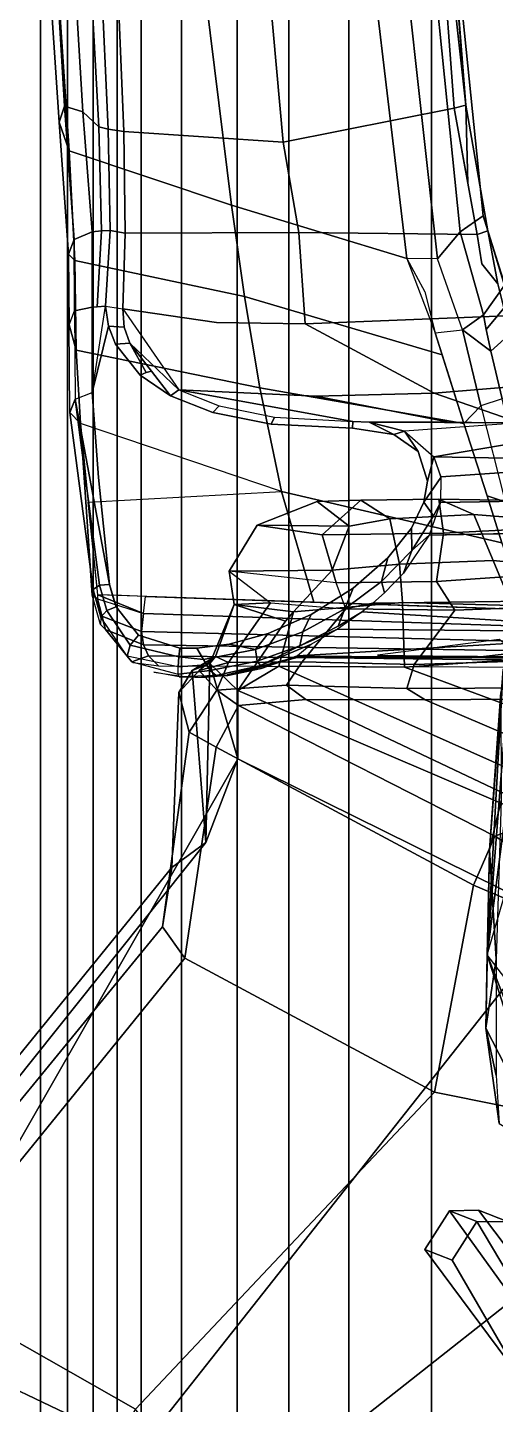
# Model space of a CAD drawing. Header units: inches. Extents: x -15.6 to 12, y -13.7 to 13.7.
# Drawn here: x -10.185 to -8.855, y -8.481 to -4.567 of the extents above; entities that cross this region are included whole.
import ezdxf

# ---------------------------------------------------------------- set-up
doc = ezdxf.new("R2010")
doc.units = ezdxf.units.IN
doc.header["$MEASUREMENT"] = 0
for name, color, linetype in [('SEAT-CHASSIS', 5, 'Continuous'), ('SEAT-FABRICBACK', 5, 'Continuous'), ('SEAT-FRAME', 5, 'Continuous')]:
    doc.layers.add(name, color=color, linetype=linetype)

msp = doc.modelspace()

# ---------------------------------------------------------------- linework, layer by layer
at = {"layer": 'SEAT-CHASSIS'}
for points in [[(-8.8303, -6.828, 15.7417), (-8.808, -6.2901, 15.1872), (-8.8788, -7.2029, 15.8758)], [(-8.8331, -6.3906, 15.0987), (-8.8788, -7.2029, 15.8758), (-8.808, -6.2901, 15.1872)], [(-8.8719, -6.9036, 15.1521), (-8.8788, -7.2029, 15.8758), (-8.8331, -6.3906, 15.0987)], [(-8.8719, -6.9036, 15.1521), (-8.8331, -6.3906, 15.0987), (-8.8398, -6.4573, 14.9304)], [(-8.8719, -6.9036, 15.1521), (-8.8398, -6.4573, 14.9304), (-8.8388, -6.7635, 14.837)], [(-8.8719, -6.9036, 15.1521), (-8.8388, -6.7635, 14.837), (-8.8528, -7.2153, 15.1446)], [(-8.8298, -7.0341, 16.199), (-8.8303, -6.828, 15.7417), (-8.8788, -7.2029, 15.8758)], [(-8.8827, -7.4111, 15.8505), (-8.8719, -6.9036, 15.1521), (-8.8528, -7.2153, 15.1446)], [(-8.8827, -7.4111, 15.8505), (-8.8788, -7.2029, 15.8758), (-8.8719, -6.9036, 15.1521)], [(-8.8298, -7.0341, 16.199), (-8.709, -7.4229, 23.3879), (-8.8788, -7.2029, 15.8758)], [(-8.8788, -7.2029, 15.8758), (-8.8827, -7.4111, 15.8505), (-8.698, -7.7708, 23.5696)], [(-8.8827, -7.4111, 15.8505), (-8.8528, -7.2153, 15.1446), (-8.8529, -7.5451, 15.6081)], [(-8.709, -7.4229, 23.3879), (-8.8788, -7.2029, 15.8758), (-8.7156, -7.6192, 23.4225)], [(-8.7156, -7.6192, 23.4225), (-8.8788, -7.2029, 15.8758), (-8.698, -7.7708, 23.5696)], [(-8.8827, -7.4111, 15.8505), (-8.8448, -7.6824, 16.0674), (-8.698, -7.7708, 23.5696)], [(-8.8448, -7.6824, 16.0674), (-8.8827, -7.4111, 15.8505), (-8.8529, -7.5451, 15.6081)], [(-9.0555, -8.0402, 19.2502), (-8.9781, -8.0706, 20.9799), (-8.9084, -7.9603, 20.9752), (-8.9854, -7.9302, 19.2526)], [(-8.9854, -7.9302, 19.2526), (-8.6318, -8.4219, 18.8166), (-8.771, -8.424, 18.9461), (-9.0555, -8.0402, 19.2502)], [(-8.9037, -7.9287, 19.1588), (-8.9854, -7.9302, 19.2526), (-8.9084, -7.9603, 20.9752), (-8.8189, -7.9619, 21.0613)], [(-8.9854, -7.9302, 19.2526), (-8.9037, -7.9287, 19.1588), (-8.532, -8.4211, 18.7814), (-8.6318, -8.4219, 18.8166)], [(-8.532, -8.4211, 18.7814), (-8.9037, -7.9287, 19.1588), (-8.8189, -7.9619, 21.0613), (-8.4031, -8.4679, 21.383)], [(-8.7513, -8.4608, 21.055), (-8.6074, -8.4655, 21.3148), (-8.9084, -7.9603, 20.9752), (-8.9781, -8.0706, 20.9799)], [(-8.8189, -7.9619, 21.0613), (-8.9084, -7.9603, 20.9752), (-8.6074, -8.4655, 21.3148), (-8.4031, -8.4679, 21.383)], [(-8.7513, -8.4608, 21.055), (-8.9781, -8.0706, 20.9799), (-9.0555, -8.0402, 19.2502), (-8.771, -8.424, 18.9461)]]:
    msp.add_3dface(points, dxfattribs=at)
at = {"layer": 'SEAT-FABRICBACK'}
for points in [[(-10.23, -10.2719, 36.7637), (-10.1486, -10.3362, 36.498), (-10.1486, 10.3362, 36.498), (-10.23, 10.2719, 36.7637)], [(-10.0717, -10.3642, 36.2099), (-10.0717, 10.3642, 36.2099), (-10.1486, 10.3362, 36.498), (-10.1486, -10.3362, 36.498)], [(-10.0717, -10.3642, 36.2099), (-9.999, -10.3537, 35.8952), (-9.999, 10.3537, 35.8952), (-10.0717, 10.3642, 36.2099)], [(-9.9306, -10.3041, 35.5561), (-9.9306, 10.3041, 35.5561), (-9.999, 10.3537, 35.8952), (-9.999, -10.3537, 35.8952)], [(-9.9306, -10.3041, 35.5561), (-9.8623, -10.2268, 35.1947), (-9.8623, 10.2268, 35.1947), (-9.9306, 10.3041, 35.5561)], [(-9.7474, -10.0745, 34.5947), (-9.7474, 10.0745, 34.5947), (-9.8623, 10.2268, 35.1947), (-9.8623, -10.2268, 35.1947)], [(-9.7474, -10.0745, 34.5947), (-9.589, -10.0167, 33.9786), (-9.589, 9.9229, 33.9786), (-9.7474, 10.0745, 34.5947)], [(-9.4425, -9.8169, 33.3724), (-9.4425, 9.7544, 33.3724), (-9.589, 9.9229, 33.9786), (-9.589, -10.0167, 33.9786)], [(-9.4425, -9.8169, 33.3724), (-9.2718, -9.6106, 32.7885), (-9.2718, 9.6106, 32.7885), (-9.4425, 9.7544, 33.3724)], [(-9.037, -9.4579, 32.2068), (-9.037, 9.4579, 32.2068), (-9.2718, 9.6106, 32.7885), (-9.2718, -9.6106, 32.7885)], [(-9.037, -9.4579, 32.2068), (-7.9355, -8.6082, 29.1182), (-7.9355, 8.6082, 29.1182), (-9.037, 9.4579, 32.2068)]]:
    msp.add_3dface(points, dxfattribs=at)
at = {"layer": 'SEAT-FRAME'}
for points in [[(-10.1028, -3.5555, 25.3084), (-10.152, -3.5755, 25.2898), (-10.0801, -4.7899, 26.5225), (-10.028, -4.8061, 26.5913)], [(-10.0535, -3.5458, 25.3158), (-10.1028, -3.5555, 25.3084), (-10.028, -4.8061, 26.5913), (-9.9829, -4.8488, 26.6499)], [(-9.9564, -4.856, 26.6559), (-10.0156, -3.5469, 25.3243), (-10.0535, -3.5458, 25.3158), (-9.9829, -4.8488, 26.6499)], [(-9.9656, -3.5624, 25.3074), (-10.0156, -3.5469, 25.3243), (-9.9564, -4.856, 26.6559), (-9.9118, -4.8626, 26.6417)], [(-9.0742, -3.5569, 24.5019), (-9.0431, -3.8555, 24.8469), (-8.9392, -4.7873, 25.7483), (-9.0203, -3.7619, 24.6775)], [(-10.152, -3.5755, 25.2898), (-10.1738, -3.6628, 25.3008), (-10.0959, -4.8357, 26.4817), (-10.0801, -4.7899, 26.5225)], [(-9.5642, -3.7248, 25.0916), (-9.9656, -3.5624, 25.3074), (-9.9118, -4.8626, 26.6417), (-9.4585, -4.8926, 26.277)], [(-10.146, -3.7493, 25.2892), (-10.0668, -4.9176, 26.4918), (-10.0959, -4.8357, 26.4817), (-10.1738, -3.6628, 25.3008)], [(-9.0352, -3.7134, 24.5355), (-9.0203, -3.7619, 24.6775), (-8.9392, -4.7873, 25.7483), (-9.0089, -3.9427, 24.8082)], [(-9.6054, -5.0713, 26.1874), (-10.0668, -4.9176, 26.4918), (-10.146, -3.7493, 25.2892), (-9.7507, -3.8992, 24.9952)], [(-9.0431, -3.8555, 24.8469), (-9.5642, -3.7248, 25.0916), (-9.4585, -4.8926, 26.277), (-8.9722, -4.7956, 25.7952)], [(-9.0431, -3.8555, 24.8469), (-9.0431, -3.8555, 24.8469), (-8.9722, -4.7956, 25.7952), (-8.9392, -4.7873, 25.7483)], [(-9.1073, -5.223, 25.8877), (-9.6054, -5.0713, 26.1874), (-9.7507, -3.8992, 24.9952), (-9.2518, -4.004, 24.6344)], [(-8.9559, -5.1471, 25.8783), (-9.0738, -3.9775, 24.6821), (-9.0089, -3.9427, 24.8082), (-8.8904, -5.1021, 26.0053)], [(-8.8904, -5.1021, 26.0053), (-9.0089, -3.9427, 24.8082), (-8.9392, -4.7873, 25.7483), (-8.8765, -5.1446, 26.1353)], [(-9.0738, -3.9775, 24.6821), (-8.9559, -5.1471, 25.8783), (-9.02, -5.224, 25.8769), (-9.1533, -4.0184, 24.6334)], [(-9.2518, -4.004, 24.6344), (-9.1533, -4.0184, 24.6334), (-9.02, -5.224, 25.8769), (-9.1073, -5.223, 25.8877)], [(-10.0959, -4.8357, 26.4817), (-10.0685, -5.2111, 26.898), (-10.0533, -5.1695, 26.9372), (-10.0801, -4.7899, 26.5225)], [(-10.028, -4.8061, 26.5913), (-10.0801, -4.7899, 26.5225), (-10.0533, -5.1695, 26.9372), (-10.0019, -5.1479, 26.9566)], [(-10.0019, -5.1479, 26.9566), (-9.9755, -5.1443, 26.9617), (-9.9829, -4.8488, 26.6499), (-10.028, -4.8061, 26.5913)], [(-8.9722, -4.7956, 25.7952), (-9.4585, -4.8926, 26.277), (-9.4137, -5.1491, 26.5588), (-8.9072, -5.1548, 26.2021)], [(-8.9392, -4.7873, 25.7483), (-8.9392, -4.7873, 25.7483), (-8.9722, -4.7956, 25.7952), (-8.9336, -5.009, 26.0369)], [(-8.9392, -4.7873, 25.7483), (-8.9336, -5.009, 26.0369), (-8.9072, -5.1548, 26.2021), (-8.8765, -5.1446, 26.1353)], [(-10.0959, -4.8357, 26.4817), (-10.0668, -4.9176, 26.4918), (-10.0507, -5.2286, 26.8499), (-10.0685, -5.2111, 26.898)], [(-9.9755, -5.1443, 26.9617), (-9.9503, -5.1437, 26.9659), (-9.9564, -4.856, 26.6559), (-9.9829, -4.8488, 26.6499)], [(-9.9564, -4.856, 26.6559), (-9.9503, -5.1437, 26.9659), (-9.9081, -5.1512, 26.9581), (-9.9118, -4.8626, 26.6417)], [(-9.9118, -4.8626, 26.6417), (-9.9081, -5.1512, 26.9581), (-9.4137, -5.1491, 26.5588), (-9.4585, -4.8926, 26.277)], [(-9.5688, -5.3317, 26.4756), (-10.0507, -5.2286, 26.8499), (-10.0668, -4.9176, 26.4918), (-9.6054, -5.0713, 26.1874)], [(-8.8288, -5.2983, 26.2373), (-8.8892, -5.3832, 26.1387), (-8.9559, -5.1471, 25.8783), (-8.8904, -5.1021, 26.0053)], [(-8.8288, -5.2983, 26.2373), (-8.8904, -5.1021, 26.0053), (-8.8765, -5.1446, 26.1353), (-8.7989, -5.3993, 26.3931)], [(-10.0533, -5.1695, 26.9372), (-10.0519, -5.3716, 27.1579), (-10.0017, -5.3616, 27.1862), (-10.0019, -5.1479, 26.9566)], [(-9.9877, -5.3606, 27.1899), (-9.9755, -5.1443, 26.9617), (-10.0019, -5.1479, 26.9566), (-10.0017, -5.3616, 27.1862)], [(-9.9638, -5.3584, 27.1971), (-9.9503, -5.1437, 26.9659), (-9.9755, -5.1443, 26.9617), (-9.9877, -5.3606, 27.1899)], [(-9.9081, -5.1512, 26.9581), (-9.9503, -5.1437, 26.9659), (-9.9638, -5.3584, 27.1971), (-9.9148, -5.3663, 27.1889)], [(-9.02, -5.224, 25.8769), (-8.9559, -5.1471, 25.8783), (-8.8892, -5.3832, 26.1387), (-8.949, -5.4262, 26.1076)], [(-8.9072, -5.1548, 26.2021), (-8.8938, -5.2387, 26.2995), (-8.8487, -5.2951, 26.3567), (-8.8765, -5.1446, 26.1353)], [(-8.8765, -5.1446, 26.1353), (-8.8487, -5.2951, 26.3567), (-8.8261, -5.3866, 26.4227), (-8.7989, -5.3993, 26.3931)], [(-10.0533, -5.1695, 26.9372), (-10.0685, -5.2111, 26.898), (-10.0668, -5.4119, 27.1207), (-10.0519, -5.3716, 27.1579)], [(-10.0507, -5.2286, 26.8499), (-10.0476, -5.4834, 27.1365), (-10.0668, -5.4119, 27.1207), (-10.0685, -5.2111, 26.898)], [(-9.5254, -5.5911, 26.7628), (-10.0476, -5.4834, 27.1365), (-10.0507, -5.2286, 26.8499), (-9.5688, -5.3317, 26.4756)], [(-9.02, -5.224, 25.8769), (-9.1073, -5.223, 25.8877), (-9.0268, -5.4345, 26.125), (-8.949, -5.4262, 26.1076)], [(-8.8892, -5.3832, 26.1387), (-8.8288, -5.2983, 26.2373), (-8.8169, -5.3474, 26.2903), (-8.8812, -5.4253, 26.1824)], [(-10.0017, -5.3616, 27.1862), (-10.0519, -5.3716, 27.1579), (-10.0501, -5.6228, 27.4323), (-10.0015, -5.6044, 27.4471)], [(-9.9638, -5.3584, 27.1971), (-9.9877, -5.3606, 27.1899), (-10.0017, -5.3616, 27.1862), (-10.0015, -5.6044, 27.4471)], [(-9.9638, -5.3584, 27.1971), (-9.9638, -5.3584, 27.1971), (-9.9555, -5.416, 27.2574), (-10.0015, -5.6044, 27.4471)], [(-9.9555, -5.416, 27.2574), (-9.9638, -5.3584, 27.1971), (-9.9148, -5.3663, 27.1889), (-9.9105, -5.4181, 27.2447)], [(-8.8812, -5.4253, 26.1824), (-8.8169, -5.3474, 26.2903), (-8.8011, -5.4259, 26.3482), (-8.8682, -5.4871, 26.2396)], [(-10.0668, -5.4119, 27.1207), (-10.0519, -5.3716, 27.1579), (-10.0501, -5.6228, 27.4323), (-10.0647, -5.6608, 27.3968)], [(-9.8949, -5.464, 27.2938), (-9.9105, -5.4181, 27.2447), (-9.9148, -5.3663, 27.1889), (-9.7555, -5.5963, 27.4318)], [(-8.8261, -5.3866, 26.4227), (-9.3957, -5.409, 26.8463), (-9.0292, -5.606, 26.8738), (-8.7209, -5.5806, 26.5643)], [(-8.8812, -5.4253, 26.1824), (-8.8682, -5.4871, 26.2396), (-8.949, -5.4262, 26.1076), (-8.8892, -5.3832, 26.1387)], [(-10.0668, -5.4119, 27.1207), (-10.0476, -5.4834, 27.1365), (-10.0353, -5.6926, 27.3645), (-10.0647, -5.6608, 27.3968)], [(-9.9358, -5.4669, 27.3106), (-9.9555, -5.416, 27.2574), (-9.9105, -5.4181, 27.2447), (-9.8949, -5.464, 27.2938)], [(-9.0268, -5.4345, 26.125), (-8.949, -5.4262, 26.1076), (-8.8966, -5.6421, 26.2987), (-8.9451, -5.6926, 26.3427)], [(-8.949, -5.4262, 26.1076), (-8.8682, -5.4871, 26.2396), (-8.8363, -5.6221, 26.3282), (-8.8966, -5.6421, 26.2987)], [(-8.8682, -5.4871, 26.2396), (-8.8011, -5.4259, 26.3482), (-8.7288, -5.5885, 26.464), (-8.8363, -5.6221, 26.3282)], [(-9.8653, -5.5549, 27.4022), (-9.9358, -5.4669, 27.3106), (-9.8949, -5.464, 27.2938), (-9.8486, -5.5472, 27.3914)], [(-9.8327, -5.5438, 27.3775), (-9.8327, -5.5438, 27.3775), (-9.8486, -5.5472, 27.3914), (-9.8949, -5.464, 27.2938)], [(-9.7787, -5.6132, 27.4637), (-9.8327, -5.5438, 27.3775), (-9.8949, -5.464, 27.2938), (-9.7555, -5.5963, 27.4318)], [(-9.4637, -5.8856, 26.9999), (-10.0353, -5.6926, 27.3645), (-10.0476, -5.4834, 27.1365), (-9.5254, -5.5911, 26.7628)], [(-9.8653, -5.5549, 27.4022), (-9.8486, -5.5472, 27.3914), (-9.8327, -5.5438, 27.3775), (-9.7787, -5.6132, 27.4637)], [(-9.7787, -5.6132, 27.4637), (-9.7555, -5.5963, 27.4318), (-9.6403, -5.6424, 27.4797), (-9.6583, -5.6612, 27.5158)], [(-9.3662, -5.6147, 27.1668), (-9.7555, -5.5963, 27.4318), (-9.2611, -5.6865, 27.5277), (-8.9915, -5.6874, 27.2214)], [(-9.6403, -5.6424, 27.4797), (-9.4835, -5.6745, 27.5137), (-9.2611, -5.6865, 27.5277), (-9.7555, -5.5963, 27.4318)], [(-8.7209, -5.5806, 26.5643), (-9.0292, -5.606, 26.8738), (-8.7855, -5.6906, 26.9946), (-8.5118, -5.6993, 26.6999)], [(-10.0647, -5.6608, 27.3968), (-10.0501, -5.6228, 27.4323), (-9.9813, -6.1519, 27.9835), (-9.9988, -6.1644, 27.9621)], [(-9.9836, -5.8459, 27.6893), (-9.9526, -6.1496, 27.9943), (-10.0501, -5.6228, 27.4323), (-10.0015, -5.6044, 27.4471)], [(-9.9836, -5.8459, 27.6893), (-9.9526, -6.1496, 27.9943), (-10.0501, -5.6228, 27.4323), (-10.0015, -5.6044, 27.4471)], [(-10.0501, -5.6228, 27.4323), (-10.0501, -5.6228, 27.4323), (-9.9526, -6.1496, 27.9943), (-9.9813, -6.1519, 27.9835)], [(-9.0292, -5.606, 26.8738), (-9.3662, -5.6147, 27.1668), (-8.9915, -5.6874, 27.2214), (-8.7855, -5.6906, 26.9946)], [(-8.8363, -5.6221, 26.3282), (-8.8966, -5.6421, 26.2987), (-8.8275, -5.915, 26.3683), (-8.7836, -5.8512, 26.3794)], [(-10.0353, -5.6926, 27.3645), (-10.0647, -5.6608, 27.3968), (-9.9988, -6.1644, 27.9621), (-10.0017, -6.1799, 27.9365)], [(-9.4931, -5.6946, 27.5551), (-9.6583, -5.6612, 27.5158), (-9.6403, -5.6424, 27.4797), (-9.4835, -5.6745, 27.5137)], [(-9.4931, -5.6946, 27.5551), (-9.4835, -5.6745, 27.5137), (-9.2611, -5.6865, 27.5277), (-9.262, -5.7054, 27.574)], [(-8.8275, -5.915, 26.3683), (-8.8789, -5.8982, 26.3919), (-8.9451, -5.6926, 26.3427), (-8.8966, -5.6421, 26.2987)], [(-9.9866, -6.1906, 27.9134), (-9.986, -6.179, 27.8976), (-10.0353, -5.6926, 27.3645), (-10.0017, -6.1799, 27.9365)], [(-9.262, -5.7054, 27.574), (-9.2611, -5.6865, 27.5277), (-9.2139, -5.6885, 27.5358), (-9.1441, -5.7232, 27.5959)], [(-8.9915, -5.6874, 27.2214), (-8.7855, -5.6906, 26.9946), (-9.2139, -5.6885, 27.5358), (-9.2611, -5.6865, 27.5277)], [(-9.1134, -5.7145, 27.5718), (-9.1134, -5.7145, 27.5718), (-9.2139, -5.6885, 27.5358), (-8.7855, -5.6906, 26.9946)], [(-9.2139, -5.6885, 27.5358), (-9.2139, -5.6885, 27.5358), (-9.1134, -5.7145, 27.5718), (-9.1441, -5.7232, 27.5959)], [(-8.7855, -5.6906, 26.9946), (-9.1134, -5.7145, 27.5718), (-9.0307, -5.7871, 27.6467), (-8.5118, -5.6993, 26.6999)], [(-8.5118, -5.6993, 26.6999), (-9.0307, -5.7871, 27.6467), (-9.0307, -5.7871, 27.6467), (-8.3586, -5.7994, 26.7753)], [(-9.1441, -5.7232, 27.5959), (-9.1441, -5.7232, 27.5959), (-9.1134, -5.7145, 27.5718), (-9.0751, -5.7716, 27.6467)], [(-9.0479, -5.8557, 27.7318), (-9.0751, -5.7716, 27.6467), (-9.1134, -5.7145, 27.5718), (-9.0307, -5.7871, 27.6467)], [(-9.0479, -5.8557, 27.7318), (-9.0307, -5.7871, 27.6467), (-9.01, -5.846, 27.7021), (-9.0586, -5.9159, 27.7917)], [(-9.0307, -5.7871, 27.6467), (-9.0104, -5.8434, 27.6997), (-9.0104, -5.8434, 27.6997), (-8.3586, -5.7994, 26.7753)], [(-8.3586, -5.7994, 26.7753), (-9.0104, -5.8434, 27.6997), (-9.0114, -5.9169, 27.7661), (-8.2882, -5.9042, 26.7976)], [(-9.01, -5.846, 27.7021), (-9.0114, -5.9169, 27.7661), (-9.0311, -5.9547, 27.811), (-9.0586, -5.9159, 27.7917)], [(-8.7749, -6.2213, 26.3971), (-9.3711, -6.2002, 27.1453), (-9.4637, -5.8856, 26.9999), (-8.8375, -6.0313, 26.395)], [(-9.003, -6.0043, 26.752), (-9.3475, -6.0084, 27.2862), (-9.2375, -5.9104, 27.4049), (-9.0166, -5.9075, 27.0512)], [(-9.0166, -5.9075, 27.0512), (-9.2375, -5.9104, 27.4049), (-9.1554, -5.9629, 27.4966), (-8.9165, -5.9513, 27.1211)], [(-9.0114, -5.9169, 27.7661), (-9.0434, -6.0094, 27.8468), (-8.259, -5.9949, 26.8027), (-8.2882, -5.9042, 26.7976)], [(-9.003, -6.0043, 26.752), (-9.0166, -5.9075, 27.0512), (-8.6663, -5.9134, 26.5263), (-8.6545, -5.986, 26.2045)], [(-9.0166, -5.9075, 27.0512), (-8.9165, -5.9513, 27.1211), (-8.5867, -5.9779, 26.5985), (-8.6663, -5.9134, 26.5263)], [(-8.8275, -5.915, 26.3683), (-8.7332, -6.2116, 26.3715), (-8.8375, -6.0313, 26.395), (-8.8789, -5.8982, 26.3919)], [(-9.5326, -5.9811, 27.622), (-9.3617, -5.9142, 27.576), (-9.2375, -5.9104, 27.4049), (-9.3475, -6.0084, 27.2862)], [(-9.5326, -5.9811, 27.622), (-9.2712, -5.9845, 27.6814), (-9.3617, -5.9142, 27.576), (-9.5326, -5.9811, 27.622)], [(-9.3617, -5.9142, 27.576), (-9.2712, -5.9845, 27.6814), (-9.1554, -5.9629, 27.4966), (-9.2375, -5.9104, 27.4049)], [(-9.0926, -6.0532, 27.9082), (-9.0941, -5.9897, 27.8643), (-9.0586, -5.9159, 27.7917), (-9.0311, -5.9547, 27.811)], [(-9.0434, -6.0094, 27.8468), (-9.0926, -6.0532, 27.9082), (-9.0311, -5.9547, 27.811), (-9.0114, -5.9169, 27.7661)], [(-9.5326, -5.9811, 27.622), (-9.3475, -6.0084, 27.2862), (-9.3079, -6.1454, 27.2318), (-9.6126, -6.1124, 27.7663)], [(-9.5326, -5.9811, 27.622), (-9.6126, -6.1124, 27.7663), (-9.3191, -6.1096, 27.8248), (-9.2712, -5.9845, 27.6814)], [(-9.1554, -5.9629, 27.4966), (-9.2712, -5.9845, 27.6814), (-9.3191, -6.1096, 27.8248), (-9.1275, -6.0922, 27.5234)], [(-9.1554, -5.9629, 27.4966), (-9.1275, -6.0922, 27.5234), (-8.8621, -6.0813, 27.1332), (-8.9165, -5.9513, 27.1211)], [(-9.003, -6.0043, 26.752), (-8.6545, -5.986, 26.2045), (-8.6501, -6.1154, 26.1601), (-9.0224, -6.1411, 26.7821)], [(-8.5867, -5.9779, 26.5985), (-8.9165, -5.9513, 27.1211), (-8.8621, -6.0813, 27.1332), (-8.474, -6.1197, 26.4489)], [(-9.003, -6.0043, 26.752), (-9.0224, -6.1411, 26.7821), (-9.3079, -6.1454, 27.2318), (-9.3475, -6.0084, 27.2862)], [(-9.1788, -6.1414, 27.9939), (-9.161, -6.0741, 27.9464), (-9.0941, -5.9897, 27.8643), (-9.0926, -6.0532, 27.9082)], [(-9.117, -6.1173, 27.938), (-9.117, -6.1173, 27.938), (-9.0926, -6.0532, 27.9082), (-9.0434, -6.0094, 27.8468)], [(-9.1706, -6.1732, 27.9839), (-9.1788, -6.1414, 27.9939), (-9.0926, -6.0532, 27.9082), (-9.117, -6.1173, 27.938)], [(-9.3191, -6.1096, 27.8248), (-9.4297, -6.2273, 27.8437), (-9.1191, -6.2014, 27.4118), (-9.1275, -6.0922, 27.5234)], [(-9.1788, -6.1414, 27.9939), (-9.2832, -6.219, 28.0683), (-9.2596, -6.1601, 28.029), (-9.161, -6.0741, 27.9464)], [(-8.8621, -6.0813, 27.1332), (-9.1275, -6.0922, 27.5234), (-9.1191, -6.2014, 27.4118), (-8.8087, -6.2091, 26.9303)], [(-8.8621, -6.0813, 27.1332), (-8.8087, -6.2091, 26.9303), (-8.4633, -6.2189, 26.2605), (-8.474, -6.1197, 26.4489)], [(-9.5981, -6.2065, 27.8847), (-9.4297, -6.2273, 27.8437), (-9.3191, -6.1096, 27.8248), (-9.6126, -6.1124, 27.7663)], [(-9.2809, -6.2193, 27.3189), (-9.3079, -6.1454, 27.2318), (-9.6126, -6.1124, 27.7663), (-9.4944, -6.2017, 27.6284)], [(-9.6126, -6.1124, 27.7663), (-9.4944, -6.2017, 27.6284), (-9.5981, -6.2065, 27.8847), (-9.6126, -6.1124, 27.7663)], [(-9.0224, -6.1411, 26.7821), (-8.9706, -6.2233, 26.8382), (-9.2809, -6.2193, 27.3189), (-9.3079, -6.1454, 27.2318)], [(-9.2042, -6.2031, 28.008), (-9.2832, -6.219, 28.0683), (-9.1788, -6.1414, 27.9939), (-9.1706, -6.1732, 27.9839)], [(-9.1788, -6.1414, 27.9939), (-9.1706, -6.1732, 27.9839), (-9.2042, -6.2031, 28.008), (-9.2832, -6.219, 28.0683)], [(-9.0224, -6.1411, 26.7821), (-8.6501, -6.1154, 26.1601), (-8.6176, -6.2099, 26.2364), (-8.9706, -6.2233, 26.8382)], [(-9.9767, -6.2427, 28.0433), (-9.9781, -6.2631, 28.0237), (-10.0017, -6.1799, 27.9365), (-9.9988, -6.1644, 27.9621)], [(-9.9781, -6.2631, 28.0237), (-10.0017, -6.1799, 27.9365), (-9.9866, -6.1906, 27.9134), (-9.9637, -6.278, 28.0044)], [(-9.9601, -6.2239, 28.0565), (-9.9767, -6.2427, 28.0433), (-9.9988, -6.1644, 27.9621), (-9.9813, -6.1519, 27.9835)], [(-9.986, -6.179, 27.8976), (-9.9863, -6.1848, 27.9055), (-9.9866, -6.1906, 27.9134), (-9.856, -6.2324, 27.7987)], [(-9.8501, -6.1836, 27.7331), (-9.9185, -6.1813, 27.8161), (-9.986, -6.179, 27.8976), (-9.856, -6.2324, 27.7987)], [(-9.9601, -6.2239, 28.0565), (-9.9813, -6.1519, 27.9835), (-9.9526, -6.1496, 27.9943), (-9.9339, -6.213, 28.0584)], [(-8.7558, -6.2695, 26.4043), (-9.856, -6.2324, 27.7987), (-9.8501, -6.1836, 27.7331), (-8.7749, -6.2213, 26.3971)], [(-9.2832, -6.219, 28.0683), (-9.4031, -6.2846, 28.13), (-9.3791, -6.2349, 28.0997), (-9.2596, -6.1601, 28.029)], [(-9.8612, -6.2835, 27.8675), (-9.9742, -6.2398, 27.964), (-9.9866, -6.1906, 27.9134), (-9.856, -6.2324, 27.7987)], [(-9.8941, -6.3219, 28.1474), (-9.9601, -6.2239, 28.0565), (-9.9339, -6.213, 28.0584), (-9.8695, -6.2935, 28.1412)], [(-9.5876, -6.4515, 28.1046), (-9.4523, -6.2543, 27.9742), (-9.5981, -6.2065, 27.8847), (-9.6674, -6.3748, 27.976)], [(-9.5981, -6.2065, 27.8847), (-9.6514, -6.3541, 27.8014), (-9.6674, -6.3748, 27.976), (-9.5981, -6.2065, 27.8847)], [(-9.5981, -6.2065, 27.8847), (-9.4944, -6.2017, 27.6284), (-9.614, -6.3717, 27.6288), (-9.6514, -6.3541, 27.8014)], [(-9.4043, -6.3695, 27.3251), (-9.614, -6.3717, 27.6288), (-9.4944, -6.2017, 27.6284), (-9.2809, -6.2193, 27.3189)], [(-9.4523, -6.2543, 27.9742), (-9.4297, -6.2273, 27.8437), (-9.4297, -6.2273, 27.8437), (-9.5981, -6.2065, 27.8847)], [(-9.1142, -6.3848, 27.398), (-9.1191, -6.2014, 27.4118), (-9.4297, -6.2273, 27.8437), (-9.4711, -6.382, 27.9015)], [(-9.4117, -6.3245, 28.124), (-9.4031, -6.2846, 28.13), (-9.2832, -6.219, 28.0683), (-9.3021, -6.2687, 28.0712)], [(-9.4043, -6.3695, 27.3251), (-9.2809, -6.2193, 27.3189), (-8.9706, -6.2233, 26.8382), (-9.0858, -6.3768, 26.8688)], [(-9.2339, -6.2272, 28.0272), (-9.3021, -6.2687, 28.0712), (-9.2832, -6.219, 28.0683), (-9.2042, -6.2031, 28.008)], [(-8.2574, -6.1905, 26.7609), (-9.2042, -6.2031, 28.008), (-9.2339, -6.2272, 28.0272), (-8.2912, -6.286, 26.7083)], [(-9.1142, -6.3848, 27.398), (-8.8102, -6.3637, 26.9058), (-8.8087, -6.2091, 26.9303), (-9.1191, -6.2014, 27.4118)], [(-8.7011, -6.365, 26.2366), (-9.0858, -6.3768, 26.8688), (-8.9706, -6.2233, 26.8382), (-8.6176, -6.2099, 26.2364)], [(-9.9767, -6.2427, 28.0433), (-9.9781, -6.2631, 28.0237), (-9.9637, -6.278, 28.0044), (-9.9024, -6.3539, 28.1287)], [(-9.9024, -6.3539, 28.1287), (-9.9767, -6.2427, 28.0433), (-9.9601, -6.2239, 28.0565), (-9.8941, -6.3219, 28.1474)], [(-9.8558, -6.3217, 27.9218), (-9.9637, -6.278, 28.0044), (-9.9742, -6.2398, 27.964), (-9.8612, -6.2835, 27.8675)], [(-8.7284, -6.3127, 26.4183), (-9.8612, -6.2835, 27.8675), (-9.856, -6.2324, 27.7987), (-8.7558, -6.2695, 26.4043)], [(-9.5876, -6.4515, 28.1046), (-9.4711, -6.382, 27.9015), (-9.4297, -6.2273, 27.8437), (-9.4523, -6.2543, 27.9742)], [(-9.5374, -6.335, 28.1759), (-9.5017, -6.2888, 28.1493), (-9.3791, -6.2349, 28.0997), (-9.4031, -6.2846, 28.13)], [(-9.3042, -6.2765, 28.0656), (-9.4117, -6.3245, 28.124), (-9.3021, -6.2687, 28.0712), (-9.2339, -6.2272, 28.0272)], [(-9.2339, -6.2272, 28.0272), (-9.3042, -6.2765, 28.0656), (-9.3042, -6.2765, 28.0656), (-8.2912, -6.286, 26.7083)], [(-9.9024, -6.3539, 28.1287), (-9.9637, -6.278, 28.0044), (-9.9637, -6.278, 28.0044), (-9.8893, -6.3697, 28.0967)], [(-9.8411, -6.3528, 27.969), (-9.8893, -6.3697, 28.0967), (-9.9637, -6.278, 28.0044), (-9.8558, -6.3217, 27.9218)], [(-9.8941, -6.3219, 28.1474), (-9.8695, -6.2935, 28.1412), (-9.7524, -6.3306, 28.1824), (-9.7557, -6.3555, 28.1954)], [(-8.7, -6.3392, 26.4353), (-9.8558, -6.3217, 27.9218), (-9.8612, -6.2835, 27.8675), (-8.7284, -6.3127, 26.4183)], [(-9.5374, -6.335, 28.1759), (-9.5374, -6.335, 28.1759), (-9.6124, -6.3197, 28.1763), (-9.5017, -6.2888, 28.1493)], [(-9.5328, -6.3681, 28.1639), (-9.5374, -6.335, 28.1759), (-9.4031, -6.2846, 28.13), (-9.4117, -6.3245, 28.124)], [(-9.378, -6.3191, 28.0974), (-9.5229, -6.3797, 28.1388), (-9.4117, -6.3245, 28.124), (-9.3042, -6.2765, 28.0656)], [(-9.3042, -6.2765, 28.0656), (-9.378, -6.3191, 28.0974), (-9.4178, -6.353, 28.0781), (-8.2912, -6.286, 26.7083)], [(-9.4178, -6.353, 28.0781), (-8.9136, -6.3576, 27.3974), (-8.9136, -6.3576, 27.3974), (-8.2912, -6.286, 26.7083)], [(-8.2912, -6.286, 26.7083), (-8.9136, -6.3576, 27.3974), (-8.9136, -6.3576, 27.3974), (-8.3458, -6.3593, 26.6394)], [(-9.9024, -6.3539, 28.1287), (-9.8941, -6.3219, 28.1474), (-9.7557, -6.3555, 28.1954), (-9.7574, -6.3835, 28.1923)], [(-8.6716, -6.3657, 26.4522), (-9.8411, -6.3528, 27.969), (-9.8558, -6.3217, 27.9218), (-8.7, -6.3392, 26.4353)], [(-9.7557, -6.3555, 28.1954), (-9.7524, -6.3306, 28.1824), (-9.7044, -6.3312, 28.1847), (-9.6855, -6.3626, 28.1984)], [(-9.5374, -6.335, 28.1759), (-9.6855, -6.3626, 28.1984), (-9.7044, -6.3312, 28.1847), (-9.6124, -6.3197, 28.1763)], [(-9.6658, -6.3942, 28.1857), (-9.6855, -6.3626, 28.1984), (-9.5374, -6.335, 28.1759), (-9.5328, -6.3681, 28.1639)], [(-9.5229, -6.3797, 28.1388), (-9.5229, -6.3797, 28.1388), (-9.5328, -6.3681, 28.1639), (-9.4117, -6.3245, 28.124)], [(-9.5212, -6.389, 28.1006), (-9.5229, -6.3797, 28.1388), (-9.378, -6.3191, 28.0974), (-9.4178, -6.353, 28.0781)], [(-9.1904, -6.3504, 27.73), (-9.0336, -6.3523, 27.5239), (-8.7788, -6.3545, 27.1881), (-8.8443, -6.3064, 27.2242)], [(-9.7574, -6.3835, 28.1923), (-9.9024, -6.3539, 28.1287), (-9.8893, -6.3697, 28.0967), (-9.757, -6.4051, 28.174)], [(-9.8124, -6.3816, 28.0171), (-9.8848, -6.3726, 28.0997), (-9.8893, -6.3697, 28.0967), (-9.8411, -6.3528, 27.969)], [(-8.6371, -6.3859, 26.4744), (-9.8124, -6.3816, 28.0171), (-9.8411, -6.3528, 27.969), (-8.6716, -6.3657, 26.4522)], [(-9.6757, -6.3784, 28.192), (-9.7574, -6.3835, 28.1923), (-9.7557, -6.3555, 28.1954), (-9.6855, -6.3626, 28.1984)], [(-9.757, -6.4051, 28.174), (-9.7574, -6.3835, 28.1923), (-9.6757, -6.3784, 28.192), (-9.6658, -6.3942, 28.1857)], [(-9.755, -6.4571, 27.9608), (-9.7171, -6.3939, 27.9688), (-9.6514, -6.3541, 27.8014), (-9.6971, -6.3946, 27.7918)], [(-9.6514, -6.3541, 27.8014), (-9.6514, -6.3541, 27.8014), (-9.7171, -6.3939, 27.9688), (-9.6674, -6.3748, 27.976)], [(-9.6784, -6.8829, 28.7458), (-9.6674, -6.3748, 27.976), (-9.7171, -6.3939, 27.9688), (-9.6784, -6.8829, 28.7458)], [(-9.614, -6.3717, 27.6288), (-9.6971, -6.3946, 27.7918), (-9.6514, -6.3541, 27.8014), (-9.614, -6.3717, 27.6288)], [(-9.614, -6.3717, 27.6288), (-9.6471, -6.4498, 27.6218), (-9.6971, -6.3946, 27.7918), (-9.614, -6.3717, 27.6288)], [(-9.6784, -6.8829, 28.7458), (-9.5879, -6.6457, 28.3812), (-9.6674, -6.3748, 27.976)], [(-9.5876, -6.4515, 28.1046), (-9.6674, -6.3748, 27.976), (-9.5879, -6.6457, 28.3812), (-9.5876, -6.4515, 28.1046)], [(-9.649, -6.4087, 28.153), (-9.6658, -6.3942, 28.1857), (-9.5328, -6.3681, 28.1639), (-9.5229, -6.3797, 28.1388)], [(-9.614, -6.3717, 27.6288), (-9.4043, -6.3695, 27.3251), (-9.4494, -6.4362, 27.3156), (-9.6471, -6.4498, 27.6218)], [(-9.6182, -6.4064, 28.0879), (-9.6159, -6.4087, 28.109), (-9.4223, -6.3579, 28.0659), (-9.428, -6.3587, 28.0516)], [(-9.6159, -6.4087, 28.109), (-9.5212, -6.389, 28.1006), (-9.4178, -6.353, 28.0781), (-9.4223, -6.3579, 28.0659)], [(-9.0858, -6.3768, 26.8688), (-9.1069, -6.4453, 26.8644), (-9.4494, -6.4362, 27.3156), (-9.4043, -6.3695, 27.3251)], [(-9.4151, -6.3561, 28.063), (-9.4178, -6.353, 28.0781), (-8.3458, -6.3593, 26.6394), (-8.3527, -6.3604, 26.6342)], [(-9.4129, -6.3565, 28.0461), (-9.4151, -6.3561, 28.063), (-8.3527, -6.3604, 26.6342), (-8.3575, -6.3559, 26.6306)], [(-8.8102, -6.3637, 26.9058), (-9.1142, -6.3848, 27.398), (-8.3142, -6.6803, 27.5895), (-8.1126, -6.593, 27.0866)], [(-9.0858, -6.3768, 26.8688), (-8.7011, -6.365, 26.2366), (-8.7202, -6.4436, 26.2326), (-9.1069, -6.4453, 26.8644)], [(-9.7351, -6.412, 28.1001), (-9.7442, -6.4125, 28.1237), (-9.7546, -6.4127, 28.1469), (-9.8265, -6.3993, 28.1287)], [(-9.755, -6.4571, 27.9608), (-9.7751, -6.9547, 28.7616), (-9.6784, -6.8829, 28.7458), (-9.7171, -6.3939, 27.9688)], [(-9.7546, -6.4127, 28.1469), (-9.757, -6.4051, 28.174), (-9.6658, -6.3942, 28.1857), (-9.649, -6.4087, 28.153)], [(-9.6471, -6.4498, 27.6218), (-9.7256, -6.5692, 27.9669), (-9.755, -6.4571, 27.9608), (-9.6971, -6.3946, 27.7918)], [(-9.7442, -6.4125, 28.1237), (-9.7546, -6.4127, 28.1469), (-9.7014, -6.4134, 28.1524), (-9.6757, -6.4138, 28.1076)], [(-9.7351, -6.412, 28.1001), (-9.7351, -6.412, 28.1001), (-9.7442, -6.4125, 28.1237), (-9.6757, -6.4138, 28.1076)], [(-9.6757, -6.4138, 28.1076), (-9.7014, -6.4134, 28.1524), (-9.649, -6.4087, 28.153), (-9.6159, -6.4087, 28.109)], [(-9.6159, -6.4087, 28.109), (-9.649, -6.4087, 28.153), (-9.5229, -6.3797, 28.1388), (-9.5212, -6.389, 28.1006)], [(-8.5558, -6.79, 28.0925), (-9.4711, -6.382, 27.9015), (-9.5876, -6.4515, 28.1046), (-8.6115, -6.8692, 28.2566)], [(-8.5558, -6.79, 28.0925), (-8.3142, -6.6803, 27.5895), (-9.1142, -6.3848, 27.398), (-9.4711, -6.382, 27.9015)], [(-9.8022, -7.1232, 28.7585), (-9.7751, -6.9547, 28.7616), (-9.755, -6.4571, 27.9608), (-9.7256, -6.5692, 27.9669)], [(-9.7256, -6.5692, 27.9669), (-9.6471, -6.4498, 27.6218), (-9.5858, -6.4938, 27.6348), (-9.6488, -6.6125, 27.9831)], [(-9.4494, -6.4362, 27.3156), (-9.3946, -6.4769, 27.3271), (-9.5858, -6.4938, 27.6348), (-9.6471, -6.4498, 27.6218)], [(-9.5879, -6.6457, 28.3812), (-8.6729, -7.0975, 28.5796), (-8.6115, -6.8692, 28.2566), (-9.5876, -6.4515, 28.1046)], [(-9.4494, -6.4362, 27.3156), (-9.1069, -6.4453, 26.8644), (-9.0554, -6.4776, 26.8753), (-9.3946, -6.4769, 27.3271)], [(-8.7202, -6.4436, 26.2326), (-8.6646, -6.4751, 26.2443), (-9.0554, -6.4776, 26.8753), (-9.1069, -6.4453, 26.8644)], [(-9.6488, -6.6125, 27.9831), (-9.5858, -6.4938, 27.6348), (-8.8574, -6.865, 27.7887), (-8.918, -7.0048, 28.1371)], [(-8.8574, -6.865, 27.7887), (-9.5858, -6.4938, 27.6348), (-9.3946, -6.4769, 27.3271), (-8.6984, -6.8066, 27.4742)], [(-8.6984, -6.8066, 27.4742), (-9.3946, -6.4769, 27.3271), (-9.0554, -6.4776, 26.8753), (-8.431, -6.7438, 27.007)], [(-8.112, -6.6921, 26.3609), (-8.431, -6.7438, 27.007), (-9.0554, -6.4776, 26.8753), (-8.6646, -6.4751, 26.2443)], [(-9.7256, -6.5692, 27.9669), (-9.6488, -6.6125, 27.9831), (-9.7378, -7.2119, 28.7733), (-9.8022, -7.1232, 28.7585)], [(-9.6488, -6.6125, 27.9831), (-8.918, -7.0048, 28.1371), (-9.0283, -7.593, 28.9361), (-9.7378, -7.2119, 28.7733)], [(-9.8649, -8.6069, 32.431), (-8.6729, -7.0975, 28.5796), (-9.5879, -6.6457, 28.3812), (-10.5281, -8.2904, 32.4046)], [(-9.5879, -6.6457, 28.3812), (-9.6784, -6.8829, 28.7458), (-10.4077, -7.7956, 31.5348), (-10.5281, -8.2904, 32.4046)], [(-8.6984, -6.8066, 27.4742), (-7.8665, -7.1975, 27.1194), (-7.9981, -7.3932, 27.5534), (-8.8574, -6.865, 27.7887)], [(-9.7751, -6.9547, 28.7616), (-10.5148, -7.8623, 31.5097), (-10.4077, -7.7956, 31.5348), (-9.6784, -6.8829, 28.7458)], [(-8.918, -7.0048, 28.1371), (-8.8574, -6.865, 27.7887), (-7.9981, -7.3932, 27.5534)], [(-9.8022, -7.1232, 28.7585), (-10.5578, -8.0454, 31.5), (-10.5148, -7.8623, 31.5097), (-9.7751, -6.9547, 28.7616)], [(-9.0283, -7.593, 28.9361), (-8.918, -7.0048, 28.1371), (-7.9981, -7.3932, 27.5534), (-8.2554, -7.7482, 28.3351)], [(-9.8649, -8.6069, 32.431), (-9.3833, -9.2061, 32.5326), (-8.0011, -7.916, 28.6973), (-8.6729, -7.0975, 28.5796)], [(-10.5578, -8.0454, 31.5), (-9.8022, -7.1232, 28.7585), (-9.7378, -7.2119, 28.7733), (-10.4956, -8.1433, 31.5142)], [(-10.4956, -8.1433, 31.5142), (-9.7378, -7.2119, 28.7733), (-9.0283, -7.593, 28.9361), (-9.8788, -8.4941, 31.6456)], [(-9.0283, -7.593, 28.9361), (-8.2554, -7.7482, 28.3351), (-9.6323, -8.8338, 31.847), (-9.8788, -8.4941, 31.6456)], [(-9.6323, -8.8338, 31.847), (-8.2554, -7.7482, 28.3351), (-8.219, -8.0053, 28.2576), (-9.5236, -9.074, 31.6974)], [(-9.2519, -9.4918, 32.5604), (-7.8271, -8.395, 28.7045), (-8.0011, -7.916, 28.6973), (-9.3833, -9.2061, 32.5326)], [(-9.6113, -9.4198, 31.6722), (-9.5236, -9.074, 31.6974), (-8.219, -8.0053, 28.2576), (-8.3524, -8.4652, 28.2295)], [(-10.4956, -8.1433, 31.5142), (-9.8788, -8.4941, 31.6456), (-10.1166, -8.8663, 32.4373), (-10.6279, -8.5985, 32.3279)], [(-10.5281, -8.2904, 32.4046), (-10.5751, -8.7012, 33.0276), (-10.0852, -8.9433, 33.1419), (-9.8649, -8.6069, 32.431)], [(-7.8767, -8.4602, 28.6868), (-7.8271, -8.395, 28.7045), (-9.2519, -9.4918, 32.5604), (-9.0892, -9.4473, 32.1411)], [(-9.6113, -9.4198, 31.6722), (-8.3524, -8.4652, 28.2295), (-8.3075, -8.8407, 28.239), (-9.5444, -9.8704, 31.6724)], [(-7.8767, -8.4602, 28.6868), (-7.9355, -8.6082, 29.1182), (-9.037, -9.4579, 32.2068), (-9.0892, -9.4473, 32.1411)]]:
    msp.add_3dface(points, dxfattribs=at)
for points, invisible_edges in [([(-9.0562, -5.3184, 25.9957), (-9.0268, -5.4345, 26.125), (-9.6054, -5.0713, 26.1874), (-9.1073, -5.223, 25.8877)], 2), ([(-9.0068, -5.4968, 26.1914), (-9.5688, -5.3317, 26.4756), (-9.6054, -5.0713, 26.1874), (-9.0268, -5.4345, 26.125)], 4), ([(-9.9081, -5.1512, 26.9581), (-9.9148, -5.3663, 27.1889), (-9.6483, -5.4047, 27.0252), (-9.4137, -5.1491, 26.5588)], 4), ([(-9.6483, -5.4047, 27.0252), (-9.3957, -5.409, 26.8463), (-9.3957, -5.409, 26.8463), (-9.4137, -5.1491, 26.5588)], 8), ([(-8.9072, -5.1548, 26.2021), (-9.4137, -5.1491, 26.5588), (-9.3957, -5.409, 26.8463), (-8.8938, -5.2387, 26.2995)], 4), ([(-8.8487, -5.2951, 26.3567), (-8.8938, -5.2387, 26.2995), (-9.3957, -5.409, 26.8463), (-8.8261, -5.3866, 26.4227)], 2), ([(-9.5688, -5.3317, 26.4756), (-9.0068, -5.4968, 26.1914), (-8.9876, -5.557, 26.2532), (-8.9451, -5.6926, 26.3427)], 8), ([(-9.5254, -5.5911, 26.7628), (-9.5688, -5.3317, 26.4756), (-9.5688, -5.3317, 26.4756), (-8.9451, -5.6926, 26.3427)], 4), ([(-9.6483, -5.4047, 27.0252), (-9.9148, -5.3663, 27.1889), (-9.7555, -5.5963, 27.4318), (-9.3662, -5.6147, 27.1668)], 8), ([(-9.9555, -5.416, 27.2574), (-9.9358, -5.4669, 27.3106), (-9.8653, -5.5549, 27.4022), (-10.0015, -5.6044, 27.4471)], 4), ([(-9.3957, -5.409, 26.8463), (-9.6483, -5.4047, 27.0252), (-9.3662, -5.6147, 27.1668), (-9.0292, -5.606, 26.8738)], 2), ([(-9.9836, -5.8459, 27.6893), (-10.0015, -5.6044, 27.4471), (-9.8653, -5.5549, 27.4022), (-9.7787, -5.6132, 27.4637)], 10), ([(-9.4637, -5.8856, 26.9999), (-9.5254, -5.5911, 26.7628), (-9.5254, -5.5911, 26.7628), (-8.8375, -6.0313, 26.395)], 4), ([(-8.8789, -5.8982, 26.3919), (-8.8375, -6.0313, 26.395), (-9.5254, -5.5911, 26.7628), (-8.9451, -5.6926, 26.3427)], 2), ([(-9.7787, -5.6132, 27.4637), (-9.6583, -5.6612, 27.5158), (-9.4931, -5.6946, 27.5551), (-9.9836, -5.8459, 27.6893)], 12), ([(-10.0353, -5.6926, 27.3645), (-10.0353, -5.6926, 27.3645), (-10.0126, -5.9163, 27.6096), (-9.4637, -5.8856, 26.9999)], 8), ([(-9.4931, -5.6946, 27.5551), (-9.262, -5.7054, 27.574), (-9.262, -5.7054, 27.574), (-9.9836, -5.8459, 27.6893)], 12), ([(-9.262, -5.7054, 27.574), (-9.1441, -5.7232, 27.5959), (-9.0751, -5.7716, 27.6467), (-9.9836, -5.8459, 27.6893)], 12), ([(-9.0751, -5.7716, 27.6467), (-9.0479, -5.8557, 27.7318), (-9.9526, -6.1496, 27.9943), (-9.9836, -5.8459, 27.6893)], 10), ([(-9.0479, -5.8557, 27.7318), (-9.0586, -5.9159, 27.7917), (-9.0941, -5.9897, 27.8643), (-9.9526, -6.1496, 27.9943)], 12), ([(-9.3711, -6.2002, 27.1453), (-9.986, -6.179, 27.8976), (-10.0126, -5.9163, 27.6096), (-9.4637, -5.8856, 26.9999)], 4), ([(-9.0941, -5.9897, 27.8643), (-9.161, -6.0741, 27.9464), (-9.9428, -6.1842, 28.0292), (-9.9526, -6.1496, 27.9943)], 10), ([(-8.259, -5.9949, 26.8027), (-9.1706, -6.1732, 27.9839), (-9.2042, -6.2031, 28.008), (-8.2574, -6.1905, 26.7609)], 1), ([(-9.0434, -6.0094, 27.8468), (-9.117, -6.1173, 27.938), (-9.1706, -6.1732, 27.9839), (-8.259, -5.9949, 26.8027)], 4), ([(-9.161, -6.0741, 27.9464), (-9.2596, -6.1601, 28.029), (-9.9339, -6.213, 28.0584), (-9.9428, -6.1842, 28.0292)], 10), ([(-9.2596, -6.1601, 28.029), (-9.3791, -6.2349, 28.0997), (-9.8695, -6.2935, 28.1412), (-9.9339, -6.213, 28.0584)], 10), ([(-9.3791, -6.2349, 28.0997), (-9.5017, -6.2888, 28.1493), (-9.6124, -6.3197, 28.1763), (-9.8695, -6.2935, 28.1412)], 12), ([(-9.6124, -6.3197, 28.1763), (-9.7044, -6.3312, 28.1847), (-9.7524, -6.3306, 28.1824), (-9.8695, -6.2935, 28.1412)], 8)]:
    msp.add_3dface(points, dxfattribs=dict(at, invisible_edges=invisible_edges))

doc.saveas('drawing.dxf')
